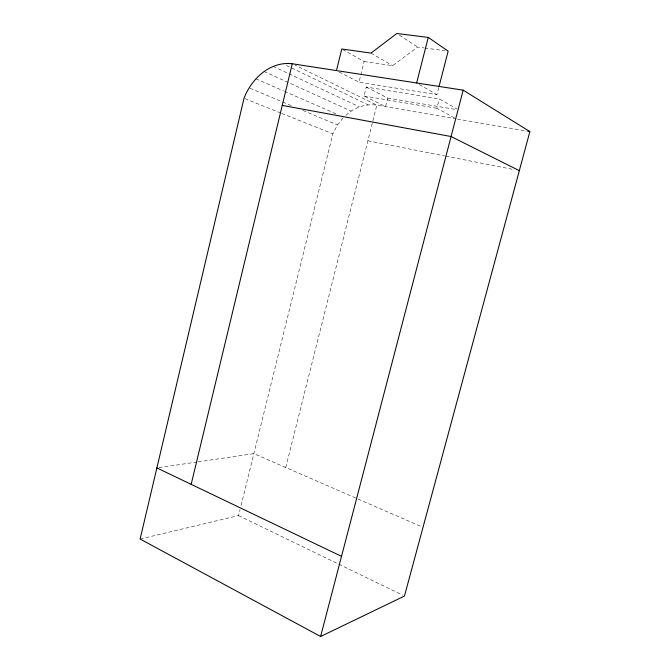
<?xml version="1.0" encoding="UTF-8"?>
<svg xmlns="http://www.w3.org/2000/svg" width="670" height="670" viewBox="0 0 670 670"><rect width="100%" height="100%" fill="white"/><g stroke="black" fill="none" stroke-linecap="round" stroke-linejoin="round"><path stroke-width="0.5" stroke-dasharray="3.35 2.51" d="M140.122 539.032L238.553 515.582L240.061 509.493M241.066 505.431L332.873 133.858L337.479 124.955L343.643 117.225M438.758 87.577L436.924 94.663L359.003 82.209L364.153 61.523L341.767 49.002M366.272 87.05L387.729 98.063L385.56 106.639L364.036 95.994L366.272 87.05L439.286 98.9L456.873 108.917M285.738 467.526L376.841 105.131L295.076 65.141M454.528 117.903L436.865 108.255L439.286 98.9M345.871 115.374C354.02 107.552 365.611 103.557 376.841 105.131L455.265 118.691M364.153 61.523L392.62 65.668L417.661 47.093L423.758 47.897M158.941 467.627L197.114 461.998M198.153 461.848L253.863 453.64L422.067 526.93M424.78 48.031L445.115 50.711M387.729 98.063L456.571 109.57M364.036 95.994L436.865 108.255M457.317 119.051L526.813 131.069M367.88 140.767L444.629 155.917M445.651 156.118L514.217 169.652M244.969 98.708L280.713 112.995M281.676 113.381L332.873 133.858M250.036 88.298L281.743 101.589M282.707 101.991L291.358 105.617M302.89 110.45L337.479 124.955M255.831 78.775L283.51 90.894M284.465 91.313L336.013 113.875M263.963 71.447L351.063 111.078M273.059 66.313L288.066 73.365M289.005 73.8L359.354 106.865M286.417 65.493L368.106 104.83M238.553 515.582L337.915 563.771M338.853 564.232L402.595 595.144M339.171 71.983L359.003 82.209M419.269 84.495L436.924 94.663M371.029 53.081L392.62 65.668M399.421 35.2L417.661 47.093"/><path stroke-width="1" d="M191.168 484.351L292.254 63.759L463.179 90.165L529.878 131.596L404.462 596.049L320.603 636.5L140.122 539.032L244.006 98.323C251.351 78.817 270.161 61.054 292.254 63.759M336.466 70.593L341.767 49.002L371.029 53.081L396.816 33.5L428.256 37.419L448.163 51.113L439.018 86.564M416.623 82.971L428.256 37.419M320.603 636.5L463.179 90.165M527.834 131.245L529.878 131.596M282.254 105.374L451.086 136.529L519.334 170.666M156.881 467.928L341.524 556.351"/></g></svg>
